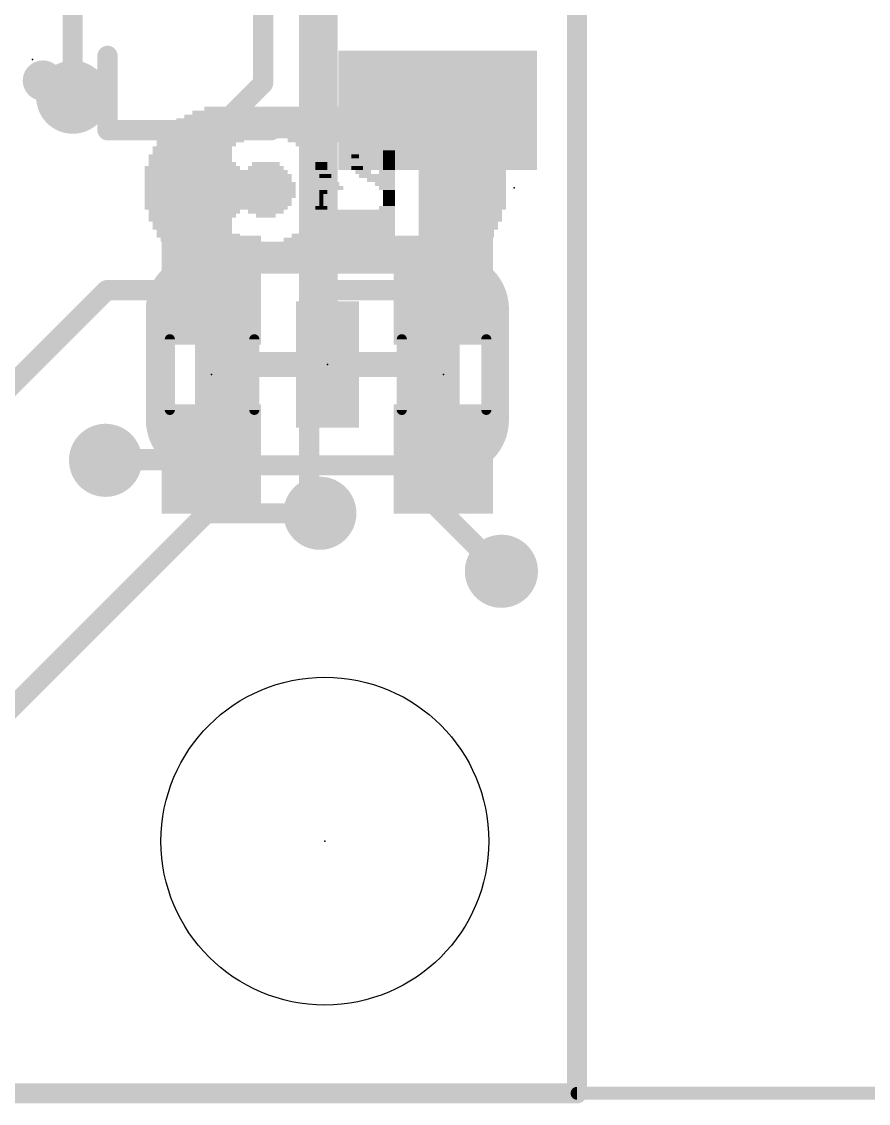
# Model space of a CAD drawing. Extents: x -27.9 to 58.7, y -12 to 40.1.
# Drawn here: x 19.81 to 28.33, y -0.1 to 10.79 of the extents above; entities that cross this region are included whole.
import ezdxf

# ---------------------------------------------------------------- set-up
doc = ezdxf.new("R2010")
doc.units = 0
for name, color, linetype in [('1', 12, 'CONTINUOUS'), ('16', 132, 'CONTINUOUS'), ('18', 110, 'CONTINUOUS'), ('20', 31, 'CONTINUOUS'), ('21', 41, 'CONTINUOUS'), ('22', 40, 'CONTINUOUS'), ('23', 53, 'CONTINUOUS'), ('24', 53, 'CONTINUOUS'), ('47', 253, 'CONTINUOUS'), ('51', 53, 'CONTINUOUS')]:
    doc.layers.add(name, color=color, linetype=linetype)

# ---------------------------------------------------------------- blocks, each defined once
blk = doc.blocks.new('RECT')
blk.add_solid([(-0.5, -0.5), (0.5, -0.5), (-0.5, 0.5), (0.5, 0.5)])
blk = doc.blocks.new('ROUNDV')
at = {"const_width": 0.5}
blk.add_lwpolyline([(0, -0.25, 1), (0, 0.25, 1), (0, -0.25)], format="xyb", dxfattribs=at)

msp = doc.modelspace()

# ---------------------------------------------------------------- linework, layer by layer
at = {"layer": '1', "const_width": 0.2032}
for points in [[(25.4, 0), (25.4, 25.4)], [(22.7021, 13.3913), (22.7021, 10.6213)], [(22.2377, 12.4603), (22.2377, 10.1727)], [(20.32, 11.2), (20.32, 10.033)], [(22.7021, 10.6213), (22.7021, 8.1026)], [(22.2377, 10.1727), (21.717, 9.652)], [(21.717, 9.652), (21.717, 8.089)], [(20.662, 8.089), (18.8976, 6.3246)], [(21.717, 8.089), (20.662, 8.089)], [(22.7021, 8.1026), (22.7021, 5.9491)], [(22.7157, 8.089), (22.7021, 8.1026)], [(24.0538, 8.089), (22.7157, 8.089)], [(20.6638, 6.389), (20.6502, 6.3754)], [(21.717, 6.389), (20.6638, 6.389)], [(24.0538, 5.842), (24.0538, 6.389)], [(22.7021, 5.9491), (22.8092, 5.842)], [(24.638, 5.2578), (24.0538, 5.842)], [(0, 0), (25.4, 0)]]:
    msp.add_lwpolyline(points, dxfattribs=at)
at = {"layer": '1', "const_width": 0.1016}
for points in [[(22.7529, 10.6213, 1), (22.6513, 10.6213)], [(22.6513, 10.6213, 1), (22.7529, 10.6213)], [(22.2736, 10.1368, 1), (22.2018, 10.2086)], [(22.1869, 10.1727, 1), (22.2885, 10.1727)], [(20.2692, 10.033, 1), (20.3708, 10.033)], [(21.7678, 9.652, 1), (21.6662, 9.652)], [(21.6811, 9.6879, 1), (21.7529, 9.6161)], [(20.662, 8.1398, 1), (20.662, 8.0382)], [(20.6979, 8.0531, 1), (20.6261, 8.1249)], [(21.717, 8.0382, 1), (21.717, 8.1398)], [(22.7529, 8.1026, 1), (22.6513, 8.1026)], [(22.738, 8.1385, 1), (22.6662, 8.0667)], [(22.7157, 8.1398, 1), (22.7157, 8.0382)], [(22.6798, 8.0531, 1), (22.7516, 8.1249)], [(24.0538, 8.0382, 1), (24.0538, 8.1398)], [(21.6662, 8.089, 1), (21.7678, 8.089)], [(22.6513, 8.1026, 1), (22.7529, 8.1026)], [(20.6143, 6.4113, 1), (20.6861, 6.3395)], [(20.6638, 6.4398, 1), (20.6638, 6.3382)], [(20.6997, 6.3531, 1), (20.6279, 6.4249)], [(21.717, 6.3382, 1), (21.717, 6.4398)], [(24.1046, 6.389, 1), (24.003, 6.389)], [(22.738, 5.985, 1), (22.6662, 5.9132)], [(22.6513, 5.9491, 1), (22.7529, 5.9491)], [(22.7733, 5.8061, 1), (22.8451, 5.8779)], [(24.0897, 5.8779, 1), (24.0179, 5.8061)], [(24.003, 5.842, 1), (24.1046, 5.842)], [(24.6021, 5.2219, 1), (24.6739, 5.2937)], [(25.3492, 0, 1), (25.4508, 0)], [(25.4, -0.0508, 1), (25.4, 0.0508)]]:
    msp.add_lwpolyline(points, format="xyb", dxfattribs=at)
at = {"layer": '16'}
for points, const_width in [([(25.4, 0), (25.4, 25.4)], 0.2032), ([(22.8854, 7.3406), (22.8854, 10.8966)], 0.2032), ([(22.8854, 7.3406), (21.8694, 7.3406)], 0.254), ([(22.8854, 7.3406), (21.8694, 7.3406)], 0.254), ([(21.8694, 7.3406), (21.8948, 7.3152)], 0.2032), ([(21.8948, 7.3152), (21.8948, 6.5278)], 0.2032), ([(22.8854, 7.3406), (23.9014, 7.3406)], 0.254), ([(22.8854, 7.3406), (23.9014, 7.3406)], 0.254), ([(22.8854, 7.3406), (23.9014, 7.3406)], 0.254), ([(23.9014, 7.3406), (23.9014, 5.9944)], 0.2032), ([(21.7424, 6.3754), (21.8948, 6.5278)], 0.2032), ([(20.6502, 6.3754), (21.7424, 6.3754)], 0.2032), ([(23.9014, 5.9944), (24.638, 5.2578)], 0.2032), ([(21.6662, 5.842), (20.1422, 4.318)], 0.2032), ([(21.6662, 5.842), (22.8092, 5.842)], 0.2032), ([(19.3802, 3.556), (20.1422, 4.318)], 0.2032), ([(0, 0), (25.4, 0)], 0.2032)]:
    msp.add_lwpolyline(points, dxfattribs=dict(at, const_width=const_width))
for points, const_width in [([(21.8694, 7.4041, 1), (21.8694, 7.2771)], 0.127), ([(21.8694, 7.4041, 1), (21.8694, 7.2771)], 0.127), ([(21.9053, 7.3765, 1), (21.8335, 7.3047)], 0.1016), ([(21.9456, 7.3152, 1), (21.844, 7.3152)], 0.1016), ([(22.8854, 7.4041, 1), (22.8854, 7.2771)], 0.127), ([(22.8854, 7.4041, 1), (22.8854, 7.2771)], 0.127), ([(22.8854, 7.4041, 1), (22.8854, 7.2771)], 0.127), ([(22.8854, 7.2771, 1), (22.8854, 7.4041)], 0.127), ([(22.8854, 7.2771, 1), (22.8854, 7.4041)], 0.127), ([(23.9522, 7.3406, 1), (23.8506, 7.3406)], 0.1016), ([(23.9014, 7.2771, 1), (23.9014, 7.4041)], 0.127), ([(23.9014, 7.2771, 1), (23.9014, 7.4041)], 0.127), ([(23.9014, 7.2771, 1), (23.9014, 7.4041)], 0.127), ([(21.8589, 7.2793, 1), (21.9307, 7.3511)], 0.1016), ([(22.8346, 7.3406, 1), (22.9362, 7.3406)], 0.1016), ([(21.844, 6.5278, 1), (21.9456, 6.5278)], 0.1016), ([(21.9307, 6.4919, 1), (21.8589, 6.5637)], 0.1016), ([(20.6502, 6.4262, 1), (20.6502, 6.3246)], 0.1016), ([(21.7065, 6.4113, 1), (21.7783, 6.3395)], 0.1016), ([(21.7424, 6.3246, 1), (21.7424, 6.4262)], 0.1016), ([(23.9373, 6.0303, 1), (23.8655, 5.9585)], 0.1016), ([(23.8506, 5.9944, 1), (23.9522, 5.9944)], 0.1016), ([(21.6662, 5.8928, 1), (21.6662, 5.7912)], 0.1016), ([(21.7021, 5.8061, 1), (21.6303, 5.8779)], 0.1016), ([(22.8092, 5.7912, 1), (22.8092, 5.8928)], 0.1016), ([(24.6021, 5.2219, 1), (24.6739, 5.2937)], 0.1016), ([(20.1063, 4.3539, 1), (20.1781, 4.2821)], 0.1016), ([(20.1781, 4.2821, 1), (20.1063, 4.3539)], 0.1016), ([(25.3492, 0, 1), (25.4508, 0)], 0.1016), ([(25.4, -0.0508, 1), (25.4, 0.0508)], 0.1016)]:
    msp.add_lwpolyline(points, format="xyb", dxfattribs=dict(at, const_width=const_width))
at = {"layer": '20', "const_width": 0.2032}
for points in [[(25.4, 25.4), (25.4, 0)], [(25.4, 0), (0, 0)]]:
    msp.add_lwpolyline(points, dxfattribs=at)
at = {"layer": '20', "const_width": 0.1016}
for points in [[(25.3492, 0, 1), (25.4508, 0)], [(25.4, -0.0508, 1), (25.4, 0.0508)]]:
    msp.add_lwpolyline(points, format="xyb", dxfattribs=at)
at = {"layer": '20'}
msp.add_circle((22.86, 2.54), 1.651, dxfattribs=at)
at = {"layer": '21', "const_width": 0.2032}
for points in [[(20.67, 9.7), (20.67, 10.45)], [(22.32, 9.7), (20.67, 9.7)]]:
    msp.add_lwpolyline(points, dxfattribs=at)
at = {"layer": '21'}
for points, const_width in [([(20.7208, 10.45, 1), (20.6192, 10.45)], 0.1016), ([(20.02, 10.0984, 1), (20.02, 10.3016, 1), (20.02, 10.0984)], 0.2032), ([(20.67, 9.7508, 1), (20.67, 9.6492)], 0.1016), ([(20.6192, 9.7, 1), (20.7208, 9.7)], 0.1016), ([(22.32, 9.6492, 1), (22.32, 9.7508)], 0.1016)]:
    msp.add_lwpolyline(points, format="xyb", dxfattribs=dict(at, const_width=const_width))
at = {"layer": '22'}
for points, const_width in [([(21.6154, 8.3566, 0.4142), (21.1582, 7.8994)], 0.2032), ([(21.6154, 8.4074, 1), (21.6154, 8.3058)], 0.1016), ([(21.6154, 8.3058, 1), (21.6154, 8.4074)], 0.1016), ([(24.6126, 7.8994, 0.4142), (24.1554, 8.3566)], 0.2032), ([(24.1554, 8.4074, 1), (24.1554, 8.3058)], 0.1016), ([(24.1554, 8.3058, 1), (24.1554, 8.4074)], 0.1016), ([(21.209, 7.8994, 1), (21.1074, 7.8994)], 0.1016), ([(24.6634, 7.8994, 1), (24.5618, 7.8994)], 0.1016), ([(21.1074, 7.8994, 1), (21.209, 7.8994)], 0.1016), ([(24.5618, 7.8994, 1), (24.6634, 7.8994)], 0.1016), ([(21.1582, 6.7818, 0.4142), (21.6154, 6.3246)], 0.2032), ([(21.209, 6.7818, 1), (21.1074, 6.7818)], 0.1016), ([(24.1554, 6.3246, 0.4142), (24.6126, 6.7818)], 0.2032), ([(24.6634, 6.7818, 1), (24.5618, 6.7818)], 0.1016), ([(21.1074, 6.7818, 1), (21.209, 6.7818)], 0.1016), ([(24.5618, 6.7818, 1), (24.6634, 6.7818)], 0.1016), ([(21.6154, 6.3754, 1), (21.6154, 6.2738)], 0.1016), ([(21.6154, 6.2738, 1), (21.6154, 6.3754)], 0.1016), ([(24.1554, 6.3754, 1), (24.1554, 6.2738)], 0.1016), ([(24.1554, 6.2738, 1), (24.1554, 6.3754)], 0.1016)]:
    msp.add_lwpolyline(points, format="xyb", dxfattribs=dict(at, const_width=const_width))
at = {"layer": '22', "const_width": 0.2032}
for points in [[(24.1554, 8.3566), (21.6154, 8.3566)], [(21.1582, 6.7818), (21.1582, 7.8994)], [(24.6126, 6.7818), (24.6126, 7.8994)], [(21.6154, 6.3246), (24.1554, 6.3246)]]:
    msp.add_lwpolyline(points, dxfattribs=at)
at = {"layer": '23'}
for p in [(21.717, 7.239), (24.0538, 7.239), (22.86, 2.54)]:
    msp.add_point(p, dxfattribs=at)
at = {"layer": '24'}
for p in [(19.9136, 10.414), (24.765, 9.1186), (22.8854, 7.3406)]:
    msp.add_point(p, dxfattribs=at)
at = {"layer": '47', "const_width": 0.13}
for points in [[(25.4, 0), (32.43, 0)], [(25.4, 0), (38.78, 0)]]:
    msp.add_lwpolyline(points, dxfattribs=at)
at = {"layer": '47', "const_width": 0.065}
msp.add_lwpolyline([(25.4, 0.0325, 1), (25.4, -0.0325)], format="xyb", dxfattribs=at)
msp.add_lwpolyline([(25.4, 0.0325, 1), (25.4, -0.0325)], format="xyb", dxfattribs=at)
at = {"layer": '51', "const_width": 0.1016}
for points in [[(21.298, 7.595), (21.298, 6.883)], [(22.149, 7.595), (22.149, 6.883)], [(23.6348, 7.595), (23.6348, 6.883)], [(24.4858, 7.595), (24.4858, 6.883)]]:
    msp.add_lwpolyline(points, dxfattribs=at)
at = {"layer": '51', "const_width": 0.0508}
for points in [[(21.3234, 7.595, 1), (21.2726, 7.595)], [(22.1744, 7.595, 1), (22.1236, 7.595)], [(23.6602, 7.595, 1), (23.6094, 7.595)], [(24.5112, 7.595, 1), (24.4604, 7.595)], [(21.2726, 6.883, 1), (21.3234, 6.883)], [(22.1236, 6.883, 1), (22.1744, 6.883)], [(23.6094, 6.883, 1), (23.6602, 6.883)], [(24.4604, 6.883, 1), (24.5112, 6.883)]]:
    msp.add_lwpolyline(points, format="xyb", dxfattribs=at)

# ---------------------------------------------------------------- block references
at = {"layer": '1', "xscale": 1.2, "yscale": 2, "rotation": 90}
msp.add_blockref('RECT', (23.995, 9.9), dxfattribs=at)
at = {"layer": '1', "xscale": 1.1, "rotation": 270}
for p in [(21.717, 8.089), (24.0538, 8.089), (21.717, 6.389), (24.0538, 6.389)]:
    msp.add_blockref('RECT', p, dxfattribs=at)
at = {"layer": '16', "xscale": 0.635, "yscale": 1.27, "rotation": 180}
for p in [(21.8694, 7.3406), (22.8854, 7.3406), (23.9014, 7.3406)]:
    msp.add_blockref('RECT', p, dxfattribs=at)
at = {"layer": '18', "xscale": 0.7366, "yscale": 0.7366}
for p in [(20.32, 10.033), (20.32, 10.033), (20.6502, 6.3754), (20.6502, 6.3754), (22.8092, 5.842), (22.8092, 5.842), (24.638, 5.2578), (24.638, 5.2578)]:
    msp.add_blockref('ROUNDV', p, dxfattribs=at)
at = {"layer": '22', "yscale": 0.04, "rotation": 180}
for p, xscale in [((22.865, 9.9186), 2.44), ((22.865, 9.7986), 3), ((22.865, 9.8386), 2.84), ((22.865, 9.8786), 2.68), ((22.865, 9.6786), 3.24), ((22.865, 9.7186), 3.16), ((22.865, 9.7586), 3.08), ((21.605, 9.5986), 0.88), ((22.685, 9.6386), 0.72), ((22.745, 9.5986), 0.52), ((23.905, 9.6386), 1.24), ((23.465, 9.5986), 0.2), ((24.185, 9.5986), 0.76), ((21.525, 9.5186), 0.8), ((21.525, 9.4786), 0.8), ((21.565, 9.5586), 0.8), ((22.765, 9.5586), 0.4), ((22.765, 9.5186), 0.32), ((22.785, 9.4786), 0.28), ((23.485, 9.5586), 0.16), ((23.485, 9.5186), 0.16), ((23.505, 9.4786), 0.12), ((24.185, 9.5586), 0.76), ((24.205, 9.5186), 0.8), ((24.205, 9.4786), 0.8), ((21.505, 9.4386), 0.84), ((21.505, 9.3986), 0.84), ((21.525, 9.3586), 0.88), ((22.265, 9.3586), 0.28), ((22.785, 9.4386), 0.2), ((22.805, 9.3986), 0.16), ((22.825, 9.3586), 0.12), ((23.165, 9.3986), 0.16), ((23.165, 9.3586), 0.16), ((23.165, 9.4386), 0.08), ((23.505, 9.4386), 0.12), ((23.505, 9.3986), 0.12), ((23.505, 9.3586), 0.12), ((24.225, 9.4386), 0.84), ((24.225, 9.3986), 0.84), ((24.225, 9.3586), 0.84), ((21.525, 9.3186), 0.96), ((21.765, 9.2786), 1.44), ((22.265, 9.3186), 0.36), ((22.825, 9.3186), 0.12), ((22.845, 9.2786), 0.16), ((23.185, 9.3186), 0.12), ((23.245, 9.2786), 0.16), ((23.485, 9.2786), 0.16), ((23.505, 9.3186), 0.12), ((24.245, 9.3186), 0.88), ((24.245, 9.2786), 0.88), ((21.785, 9.2386), 1.48), ((21.785, 9.1986), 1.48), ((21.805, 9.1586), 1.52), ((22.865, 9.2386), 0.12), ((22.885, 9.1986), 0.16), ((22.905, 9.1586), 0.2), ((23.385, 9.2386), 0.36), ((23.425, 9.1986), 0.28), ((23.465, 9.1586), 0.2), ((24.245, 9.2386), 0.88), ((24.245, 9.1986), 0.88), ((24.245, 9.1586), 0.88), ((21.805, 9.1186), 1.52), ((21.805, 9.0786), 1.52), ((21.805, 9.0386), 1.52), ((22.925, 9.1186), 0.24), ((22.845, 9.0786), 0.08), ((22.825, 9.0386), 0.04), ((23.485, 9.1186), 0.16), ((23.505, 9.0786), 0.12), ((23.505, 9.0386), 0.12), ((24.245, 9.1186), 0.88), ((24.245, 9.0786), 0.88), ((24.245, 9.0386), 0.88), ((21.785, 8.9986), 1.48), ((21.785, 8.9586), 1.48), ((21.765, 8.9186), 1.44), ((22.825, 8.9186), 0.12), ((22.825, 8.9986), 0.04), ((22.825, 8.9586), 0.04), ((23.485, 8.9186), 0.16), ((23.505, 8.9986), 0.12), ((23.505, 8.9586), 0.12), ((24.245, 8.9986), 0.88), ((24.245, 8.9586), 0.88), ((24.245, 8.9186), 0.88), ((21.545, 8.8786), 0.92), ((21.525, 8.8386), 0.88), ((22.265, 8.8786), 0.36), ((22.265, 8.8386), 0.2), ((23.145, 8.8386), 0.84), ((23.165, 8.8786), 0.8), ((24.225, 8.8786), 0.84), ((24.225, 8.8386), 0.84), ((21.505, 8.7986), 0.84), ((21.525, 8.7586), 0.8), ((21.525, 8.7186), 0.8), ((23.105, 8.7186), 0.92), ((23.125, 8.7586), 0.88), ((23.145, 8.7986), 0.84), ((24.225, 8.7986), 0.84), ((24.205, 8.7586), 0.8), ((24.205, 8.7186), 0.8), ((21.545, 8.6786), 0.76), ((21.585, 8.6386), 0.84), ((21.645, 8.5986), 0.88), ((23.025, 8.5986), 1.16), ((23.045, 8.6386), 1.04), ((23.085, 8.6786), 0.96), ((24.145, 8.5986), 0.76), ((24.185, 8.6786), 0.76), ((24.185, 8.6386), 0.76), ((22.865, 8.5586), 3.24), ((22.865, 8.5186), 3.16), ((22.865, 8.4786), 3.08), ((22.865, 8.4386), 3), ((22.865, 8.3986), 2.84), ((22.865, 8.3586), 2.68), ((22.865, 8.3186), 2.44)]:
    msp.add_blockref('RECT', p, dxfattribs=dict(at, xscale=xscale))
msp.add_blockref('RECT', (21.705, 9.6386), dxfattribs=at)
at = {"layer": '51', "xscale": 0.5001, "yscale": 0.95, "rotation": 270}
for p in [(21.7221, 7.8272), (24.0589, 7.8272), (21.7221, 6.6588), (24.0589, 6.6588)]:
    msp.add_blockref('RECT', p, dxfattribs=at)

doc.saveas('drawing.dxf')
